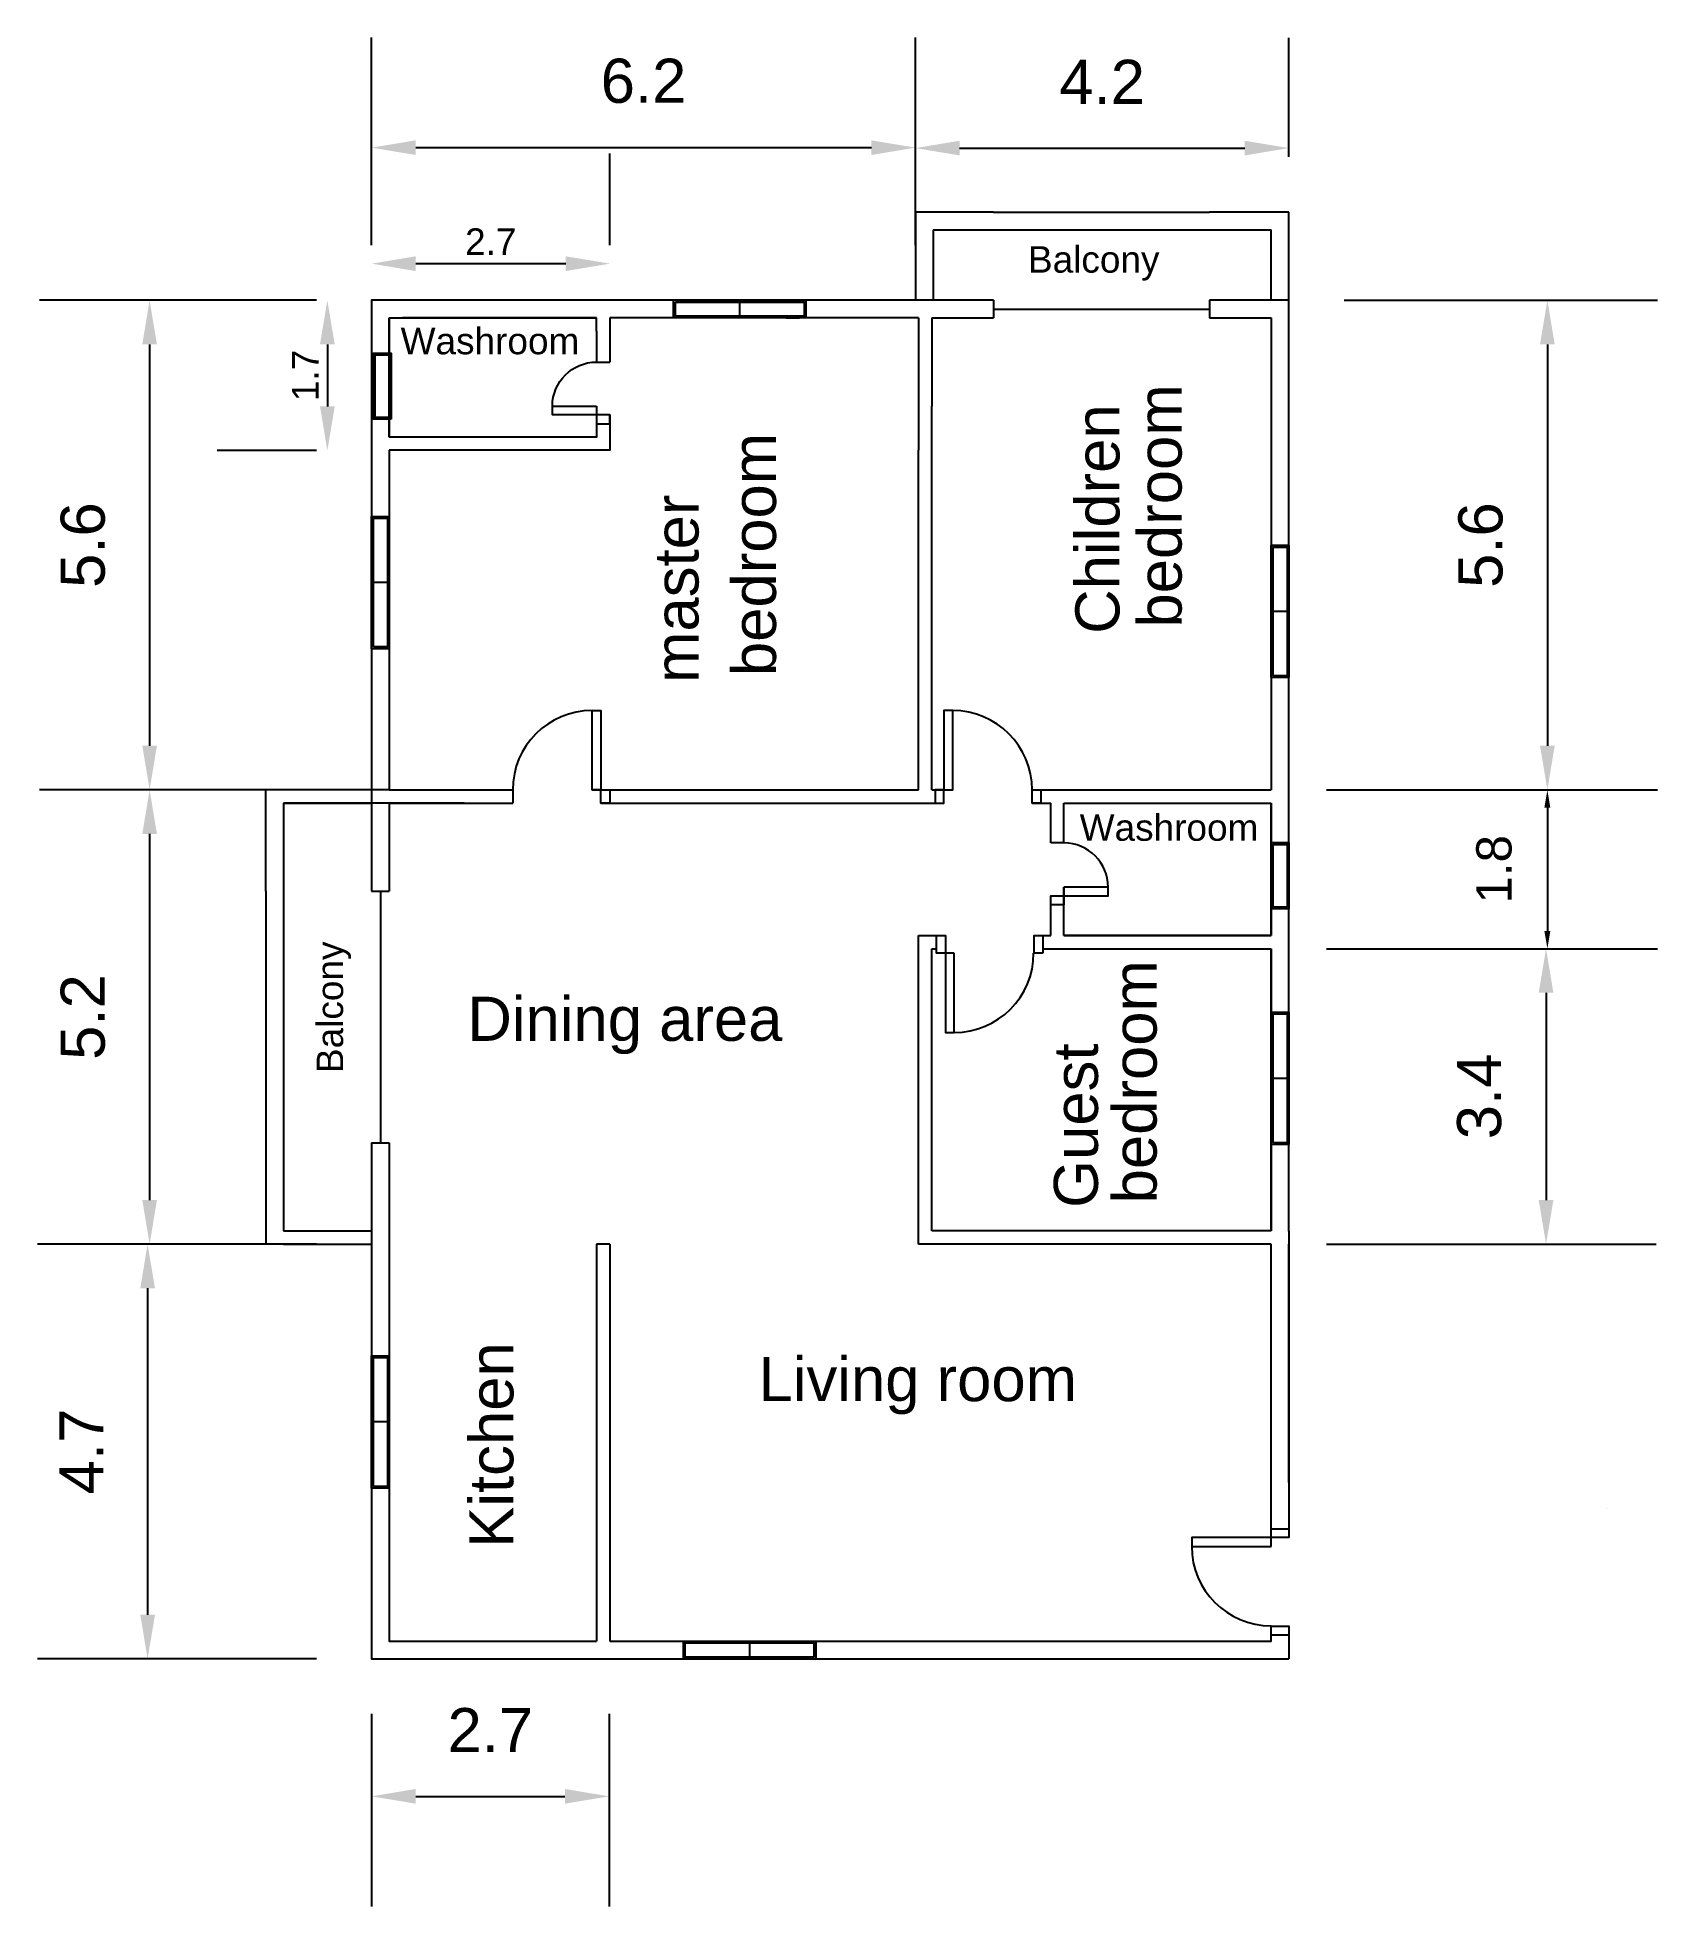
# Model space of a CAD drawing. Header units: millimetres. Extents: x -2.4 to 16, y -2.2 to 19.
import ezdxf

# ---------------------------------------------------------------- set-up
doc = ezdxf.new("R2010")
doc.units = ezdxf.units.MM
doc.layers.add('Door', color=6, linetype='Continuous')
doc.layers.add('Window', color=30, linetype='Continuous')
doc.styles.get("Standard").update_dxf_attribs({"font": 'arial.ttf'})
doc.dimstyles.new('M', dxfattribs={"dimtxt": 2.5, "dimasz": 2.5, "dimexe": 1.25, "dimexo": 0.625, "dimtad": 1, "dimdec": 1, "dimdsep": 46, "dimtxsty": 'Standard', "dimcen": 2.5, "dimadec": 0, "dimazin": 0, "dimtfac": 1, "dimtdec": 1, "dimtmove": 0, "dimatfit": 3, "dimfxl": 1, "dimarcsym": 0})

# ---------------------------------------------------------------- blocks, each defined once
blk = doc.blocks.new('door 1')
at = {"layer": 'Door'}
for points in [[(-1, 1.05), (-1.1, 1.05), (-1.1, 0.15), (-1, 0.15)], [(-1.1, 0.15), (-1.2, 0.15), (-1.2, 0), (-1.1, 0)], [(-0.1, 0.15), (0, 0.15), (0, 0), (-0.1, 0)]]:
    blk.add_lwpolyline(points, close=True, dxfattribs=at)
blk.add_arc((-1, 0.15), 0.9, 0, 90, dxfattribs=at)
blk = doc.blocks.new('door1')
at = {"layer": 'Door'}
for points in [[(-0.2, 0.2), (-0.1, 0.2), (-0.1, 1.1), (-0.2, 1.1)], [(-1.205, 0.2), (-1.105, 0.2), (-1.105, 0), (-1.205, 0)], [(-0.1, 0.2), (0, 0.2), (0, 0), (-0.1, 0)]]:
    blk.add_lwpolyline(points, close=True, dxfattribs=at)
blk.add_arc((-0.2, 0.2), 0.9, 90, 180, dxfattribs=at)
blk = doc.blocks.new('door 2')
at = {"xscale": -1}
blk.add_blockref('door1', (-1.205, 0), dxfattribs=at)
blk = doc.blocks.new('b door')
at = {"layer": 'Door'}
for points in [[(-0.2, 0.15), (-0.1, 0.15), (-0.1, 0.65), (-0.2, 0.65)], [(-0.1, 0.15), (0, 0.15), (0, 0), (-0.1, 0)]]:
    blk.add_lwpolyline(points, close=True, dxfattribs=at)
blk.add_arc((-0.2, 0.15), 0.5, 90, 180, dxfattribs=at)
blk = doc.blocks.new('window')
at = {"layer": 'Window'}
for points in [[(-1.5, 0.2), (0, 0.2), (0, 0), (-1.5, 0)], [(-1.48, 0.18), (-0.02, 0.18), (-0.02, 0.02), (-1.48, 0.02)]]:
    blk.add_lwpolyline(points, close=True, dxfattribs=at)
blk.add_lwpolyline([(-0.75, 0.02), (-0.75, 0.18)], dxfattribs=at)
blk = doc.blocks.new('window 1')
blk.add_blockref('window', (0, 0))
blk = doc.blocks.new('small window')
at = {"layer": 'Window'}
for points in [[(0, -0.75), (-0.2, -0.75), (-0.2, 0), (0, 0)], [(-0.02, -0.73), (-0.18, -0.73), (-0.18, -0.02), (-0.02, -0.02)]]:
    blk.add_lwpolyline(points, close=True, dxfattribs=at)
blk = doc.blocks.new('*D17')
at = {"color": 0, "lineweight": -2, "transparency": 16777216}
for p, q in [((0.811, 16.031), (-2.331, 16.031)), ((-1.081, 15.531), (-1.081, 10.981)), ((0.811, 10.481), (-2.331, 10.481))]:
    blk.add_line(p, q, dxfattribs=at)
at = {"color": 0, "transparency": 16777216}
for points in [[(-1.164, 15.531), (-0.998, 15.531), (-1.081, 16.031)], [(-1.164, 10.981), (-0.998, 10.981), (-1.081, 10.481)]]:
    blk.add_solid(points, dxfattribs=at)
at = {"layer": 'Defpoints', "color": 0, "transparency": 16777216}
for p in [(1.436, 16.031), (-1.081, 10.481), (1.436, 10.481)]:
    blk.add_point(p, dxfattribs=at)
at = {"color": 0, "transparency": 16777216, "insert": (-1.836, 13.256), "char_height": 0.5, "attachment_point": 5, "rotation": 90}
blk.add_mtext('5.6', dxfattribs=at)
blk = doc.blocks.new('*D18')
at = {"color": 0, "lineweight": -2, "transparency": 16777216}
for p, q in [((1.436, 16.656), (1.436, 19.011)), ((7.602, 16.656), (7.602, 19.011)), ((1.936, 17.761), (7.102, 17.761))]:
    blk.add_line(p, q, dxfattribs=at)
at = {"color": 0, "transparency": 16777216}
for points in [[(1.936, 17.844), (1.936, 17.678), (1.436, 17.761)], [(7.102, 17.844), (7.102, 17.678), (7.602, 17.761)]]:
    blk.add_solid(points, dxfattribs=at)
at = {"layer": 'Defpoints', "color": 0, "transparency": 16777216}
for p in [(7.602, 17.761), (1.436, 16.031), (7.602, 16.031)]:
    blk.add_point(p, dxfattribs=at)
at = {"color": 0, "transparency": 16777216, "insert": (4.519, 18.516), "char_height": 0.5, "attachment_point": 5}
blk.add_mtext('6.2', dxfattribs=at)
blk = doc.blocks.new('*D19')
at = {"color": 0, "lineweight": -2, "transparency": 16777216}
for p, q in [((7.602, 17.656), (7.602, 19.006)), ((11.836, 17.656), (11.836, 19.006)), ((8.102, 17.756), (11.336, 17.756))]:
    blk.add_line(p, q, dxfattribs=at)
at = {"color": 0, "transparency": 16777216}
for points in [[(8.102, 17.839), (8.102, 17.673), (7.602, 17.756)], [(11.336, 17.839), (11.336, 17.673), (11.836, 17.756)]]:
    blk.add_solid(points, dxfattribs=at)
at = {"layer": 'Defpoints', "color": 0, "transparency": 16777216}
for p in [(11.836, 17.756), (7.602, 17.031), (11.836, 17.031)]:
    blk.add_point(p, dxfattribs=at)
at = {"color": 0, "transparency": 16777216, "insert": (9.719, 18.507), "char_height": 0.5, "attachment_point": 5}
blk.add_mtext('4.2', dxfattribs=at)
blk = doc.blocks.new('*D20')
at = {"color": 0, "lineweight": -2, "transparency": 16777216}
for p, q in [((12.461, 16.031), (16.017, 16.031)), ((14.767, 15.531), (14.767, 10.981)), ((12.461, 10.481), (16.017, 10.481))]:
    blk.add_line(p, q, dxfattribs=at)
at = {"color": 0, "transparency": 16777216}
for points in [[(14.683, 15.531), (14.85, 15.531), (14.767, 16.031)], [(14.683, 10.981), (14.85, 10.981), (14.767, 10.481)]]:
    blk.add_solid(points, dxfattribs=at)
at = {"layer": 'Defpoints', "color": 0, "transparency": 16777216}
for p in [(11.836, 16.031), (11.836, 10.481), (14.767, 10.481)]:
    blk.add_point(p, dxfattribs=at)
at = {"color": 0, "transparency": 16777216, "insert": (14.011, 13.256), "char_height": 0.5, "attachment_point": 5, "rotation": 90}
blk.add_mtext('5.6', dxfattribs=at)
blk = doc.blocks.new('*D21')
at = {"color": 0, "lineweight": -2, "transparency": 16777216}
for p, q in [((12.261, 10.481), (16.017, 10.481)), ((14.767, 10.281), (14.767, 8.881)), ((12.261, 8.681), (16.017, 8.681))]:
    blk.add_line(p, q, dxfattribs=at)
at = {"color": 0, "transparency": 16777216}
for points in [[(14.733, 10.281), (14.8, 10.281), (14.767, 10.481)], [(14.733, 8.881), (14.8, 8.881), (14.767, 8.681)]]:
    blk.add_solid(points, dxfattribs=at)
at = {"layer": 'Defpoints', "color": 0, "transparency": 16777216}
for p in [(11.636, 10.481), (11.636, 8.681), (14.767, 8.681)]:
    blk.add_point(p, dxfattribs=at)
at = {"color": 0, "transparency": 16777216, "insert": (14.163, 9.581), "char_height": 0.4, "attachment_point": 5, "rotation": 90}
blk.add_mtext('1.8', dxfattribs=at)
blk = doc.blocks.new('*D22')
at = {"color": 0, "lineweight": -2, "transparency": 16777216}
for p, q in [((-0.389, 10.481), (-2.331, 10.481)), ((-1.081, 9.981), (-1.081, 5.831)), ((-0.389, 5.331), (-2.331, 5.331))]:
    blk.add_line(p, q, dxfattribs=at)
at = {"color": 0, "transparency": 16777216}
for points in [[(-1.164, 9.981), (-0.998, 9.981), (-1.081, 10.481)], [(-1.164, 5.831), (-0.998, 5.831), (-1.081, 5.331)]]:
    blk.add_solid(points, dxfattribs=at)
at = {"layer": 'Defpoints', "color": 0, "transparency": 16777216}
for p in [(0.236, 10.481), (-1.081, 5.331), (0.236, 5.331)]:
    blk.add_point(p, dxfattribs=at)
at = {"color": 0, "transparency": 16777216, "insert": (-1.836, 7.906), "char_height": 0.5, "attachment_point": 5, "rotation": 90}
blk.add_mtext('5.2', dxfattribs=at)
blk = doc.blocks.new('*D23')
at = {"color": 0, "lineweight": -2, "transparency": 16777216}
for p, q in [((1.436, 0.006), (1.436, -2.178)), ((4.128, 0.006), (4.128, -2.178)), ((1.936, -0.928), (3.628, -0.928))]:
    blk.add_line(p, q, dxfattribs=at)
at = {"color": 0, "transparency": 16777216}
for points in [[(1.936, -0.844), (1.936, -1.011), (1.436, -0.928)], [(3.628, -0.844), (3.628, -1.011), (4.128, -0.928)]]:
    blk.add_solid(points, dxfattribs=at)
at = {"layer": 'Defpoints', "color": 0, "transparency": 16777216}
for p in [(1.436, 0.631), (4.128, 0.631), (4.128, -0.928)]:
    blk.add_point(p, dxfattribs=at)
at = {"color": 0, "transparency": 16777216, "insert": (2.782, -0.177), "char_height": 0.5, "attachment_point": 5}
blk.add_mtext('2.7', dxfattribs=at)
blk = doc.blocks.new('*D24')
at = {"color": 0, "lineweight": -2, "transparency": 16777216}
for p, q in [((12.261, 8.681), (16.002, 8.681)), ((14.752, 8.181), (14.752, 5.831)), ((12.261, 5.331), (16.002, 5.331))]:
    blk.add_line(p, q, dxfattribs=at)
at = {"color": 0, "transparency": 16777216}
for points in [[(14.668, 8.181), (14.835, 8.181), (14.752, 8.681)], [(14.668, 5.831), (14.835, 5.831), (14.752, 5.331)]]:
    blk.add_solid(points, dxfattribs=at)
at = {"layer": 'Defpoints', "color": 0, "transparency": 16777216}
for p in [(11.636, 8.681), (11.636, 5.331), (14.752, 5.331)]:
    blk.add_point(p, dxfattribs=at)
at = {"color": 0, "transparency": 16777216, "insert": (13.996, 7.006), "char_height": 0.5, "attachment_point": 5, "rotation": 90}
blk.add_mtext('3.4', dxfattribs=at)
blk = doc.blocks.new('*D25')
at = {"color": 0, "lineweight": -2, "transparency": 16777216}
for p, q in [((1.436, 16.656), (1.436, 17.696)), ((4.138, 16.656), (4.138, 17.696)), ((1.936, 16.446), (3.638, 16.446))]:
    blk.add_line(p, q, dxfattribs=at)
at = {"color": 0, "transparency": 16777216}
for points in [[(1.936, 16.529), (1.936, 16.362), (1.436, 16.446)], [(3.638, 16.529), (3.638, 16.362), (4.138, 16.446)]]:
    blk.add_solid(points, dxfattribs=at)
at = {"layer": 'Defpoints', "color": 0, "transparency": 16777216}
for p in [(4.138, 16.446), (1.436, 16.031), (4.138, 16.031)]:
    blk.add_point(p, dxfattribs=at)
at = {"color": 0, "transparency": 16777216, "insert": (2.787, 16.696), "char_height": 0.3, "attachment_point": 5}
blk.add_mtext('2.7', dxfattribs=at)
blk = doc.blocks.new('*D26')
at = {"color": 0, "lineweight": -2, "transparency": 16777216}
for p, q in [((0.811, 16.031), (-0.316, 16.031)), ((0.934, 15.531), (0.934, 14.827)), ((0.811, 14.327), (-0.316, 14.327))]:
    blk.add_line(p, q, dxfattribs=at)
at = {"color": 0, "transparency": 16777216}
for points in [[(0.851, 15.531), (1.018, 15.531), (0.934, 16.031)], [(0.851, 14.827), (1.018, 14.827), (0.934, 14.327)]]:
    blk.add_solid(points, dxfattribs=at)
at = {"layer": 'Defpoints', "color": 0, "transparency": 16777216}
for p in [(1.436, 16.031), (0.934, 14.327), (1.436, 14.327)]:
    blk.add_point(p, dxfattribs=at)
at = {"color": 0, "transparency": 16777216, "insert": (0.684, 15.179), "char_height": 0.3, "attachment_point": 5, "rotation": 90}
blk.add_mtext('1.7', dxfattribs=at)
blk = doc.blocks.new('*D27')
at = {"color": 0, "lineweight": -2, "transparency": 16777216}
for p, q in [((0.811, 5.331), (-2.354, 5.331)), ((-1.104, 4.831), (-1.104, 1.131)), ((0.811, 0.631), (-2.354, 0.631))]:
    blk.add_line(p, q, dxfattribs=at)
at = {"color": 0, "transparency": 16777216}
for points in [[(-1.187, 4.831), (-1.02, 4.831), (-1.104, 5.331)], [(-1.187, 1.131), (-1.02, 1.131), (-1.104, 0.631)]]:
    blk.add_solid(points, dxfattribs=at)
at = {"layer": 'Defpoints', "color": 0, "transparency": 16777216}
for p in [(1.436, 5.331), (-1.104, 0.631), (1.436, 0.631)]:
    blk.add_point(p, dxfattribs=at)
at = {"color": 0, "transparency": 16777216, "insert": (-1.854, 2.981), "char_height": 0.5, "attachment_point": 5, "rotation": 90}
blk.add_mtext('4.7', dxfattribs=at)

msp = doc.modelspace()

# ---------------------------------------------------------------- linework, layer by layer
for p, q in [((7.602, 17.031), (7.602, 16.031)), ((8.486, 17.031), (7.602, 17.031)), ((8.486, 17.031), (10.936, 17.031)), ((11.836, 17.031), (10.936, 17.031)), ((11.836, 16.031), (11.836, 17.031)), ((7.802, 16.831), (7.802, 16.031)), ((7.802, 16.831), (11.636, 16.831)), ((11.636, 16.031), (11.636, 16.831)), ((8.486, 16.031), (8.486, 15.831)), ((8.486, 16.031), (8.486, 15.931)), ((10.936, 16.031), (10.936, 15.831)), ((1.636, 15.831), (1.786, 15.831)), ((3.986, 15.681), (3.986, 15.831)), ((6.136, 15.831), (6.286, 15.831)), ((7.636, 15.831), (6.286, 15.831)), ((7.636, 15.831), (7.636, 14.481)), ((7.786, 15.831), (8.486, 15.831)), ((7.786, 15.831), (7.786, 14.981)), ((10.936, 15.831), (11.636, 15.831)), ((11.636, 15.831), (11.636, 14.981)), ((3.986, 15.331), (4.136, 15.331)), ((7.786, 14.981), (7.786, 14.831)), ((11.636, 14.981), (11.636, 14.831)), ((7.786, 10.481), (7.786, 14.831)), ((11.636, 14.831), (11.636, 10.481)), ((1.786, 14.481), (1.636, 14.481)), ((7.636, 14.481), (7.636, 14.331)), ((7.636, 10.481), (7.636, 14.331)), ((1.636, 10.481), (0.236, 10.481)), ((0.236, 9.334), (0.236, 10.481)), ((1.636, 10.481), (3.036, 10.481)), ((3.036, 10.481), (3.036, 10.331)), ((3.936, 10.481), (7.636, 10.481)), ((7.786, 10.481), (8.025, 10.481)), ((8.925, 10.481), (11.636, 10.481)), ((1.636, 10.331), (0.436, 10.331)), ((0.436, 10.331), (0.436, 5.481)), ((2.486, 10.331), (1.636, 10.331)), ((1.636, 10.331), (2.486, 10.331)), ((2.486, 10.331), (2.636, 10.331)), ((2.636, 10.331), (3.036, 10.331)), ((4.036, 10.331), (7.636, 10.331)), ((7.636, 10.331), (7.925, 10.331)), ((8.925, 10.331), (9.136, 10.331)), ((9.136, 9.879), (9.136, 10.331)), ((9.286, 10.331), (11.636, 10.331)), ((9.286, 9.879), (9.286, 10.331)), ((11.636, 10.331), (11.636, 8.831)), ((9.286, 9.879), (9.136, 9.879)), ((0.236, 9.334), (0.236, 6.481)), ((1.436, 9.334), (1.636, 9.334)), ((1.436, 9.334), (1.536, 9.334)), ((9.286, 8.831), (9.286, 9.379)), ((9.136, 8.831), (9.136, 9.279)), ((7.636, 5.331), (7.636, 8.831)), ((7.636, 8.831), (7.942, 8.831)), ((7.636, 8.831), (7.942, 8.831)), ((8.947, 8.831), (9.136, 8.831)), ((11.636, 8.831), (9.286, 8.831)), ((9.286, 8.831), (11.636, 8.831)), ((7.786, 8.681), (7.842, 8.681)), ((7.786, 5.481), (7.786, 8.681)), ((9.047, 8.681), (11.636, 8.681)), ((11.636, 8.681), (11.636, 5.481)), ((0.236, 6.481), (0.236, 5.331)), ((1.436, 6.481), (1.636, 6.481)), ((0.436, 5.331), (0.236, 5.331)), ((0.436, 5.481), (1.436, 5.481)), ((0.436, 5.331), (1.436, 5.331)), ((1.636, 5.331), (1.636, 5.181)), ((4.136, 5.331), (3.986, 5.331)), ((3.986, 5.331), (3.986, 5.181)), ((4.136, 5.331), (4.136, 0.831)), ((11.636, 5.331), (7.636, 5.331)), ((11.636, 5.481), (7.786, 5.481)), ((11.836, 5.48), (11.836, 5.33)), ((11.836, 5.18), (11.836, 5.33)), ((3.986, 5.181), (3.986, 0.831)), ((11.836, 2.63), (11.836, 2.33)), ((11.836, 2.332), (11.834, 2.106)), ((11.834, 0.901), (11.836, 0.631)), ((7.1, 0.631), (7.25, 0.631)), ((9.95, 0.631), (10.1, 0.631))]:
    msp.add_line(p, q)
at = {"color": 5}
for p, q in [((8.486, 15.931), (10.936, 15.931)), ((1.536, 9.334), (1.536, 6.481))]:
    msp.add_line(p, q, dxfattribs=at)
for points in [[(8.486, 16.031), (1.436, 16.031), (1.436, 9.334)], [(11.836, 5.48), (11.836, 16.031), (10.936, 16.031)], [(1.636, 15.831), (1.636, 14.481)], [(1.636, 14.481), (1.636, 15.831)], [(1.786, 15.831), (3.986, 15.831)], [(3.986, 15.831), (1.786, 15.831)], [(3.986, 15.681), (3.986, 15.331)], [(6.136, 15.831), (4.136, 15.831)], [(4.136, 15.831), (4.136, 15.331)], [(4.136, 14.731), (4.136, 14.331), (1.636, 14.331)], [(3.986, 14.831), (3.986, 14.481), (1.786, 14.481)], [(1.636, 14.331), (1.636, 10.481)], [(0.436, 10.331), (1.436, 10.331), (1.436, 9.334)], [(1.636, 10.331), (1.636, 9.334)], [(11.636, 8.831), (11.636, 10.331)], [(11.636, 5.481), (11.636, 8.681)], [(1.436, 6.481), (1.436, 0.631), (7.1, 0.631)], [(1.636, 6.481), (1.636, 5.331)], [(11.636, 2.006), (11.636, 5.331)], [(11.836, 5.33), (11.836, 5.13)], [(1.636, 5.181), (1.636, 0.831), (3.986, 0.831)], [(11.836, 5.18), (11.836, 2.63)], [(11.836, 2.63), (11.836, 5.18)], [(11.836, 2.332), (11.836, 2.33)], [(15.433, 2.33), (15.433, 2.332)], [(4.136, 0.831), (11.636, 0.831), (11.636, 1.001)], [(7.25, 0.631), (9.95, 0.631)], [(10.1, 0.631), (11.836, 0.631)]]:
    msp.add_lwpolyline(points)
msp.add_lwpolyline([(1.636, 15.831), (1.636, 15.831), (1.636, 15.831), (1.636, 15.831)], close=True)
at = {"layer": 'Door'}
for points in [[(3.936, 11.381), (4.036, 11.381), (4.036, 10.481), (3.936, 10.481)], [(4.036, 10.481), (4.136, 10.481), (4.136, 10.331), (4.036, 10.331)]]:
    msp.add_lwpolyline(points, close=True, dxfattribs=at)
msp.add_arc((3.936, 10.481), 0.9, 90, 180, dxfattribs=at)

# ---------------------------------------------------------------- block references
for name, p in [('window 1', (6.36, 15.831)), ('door 1', (9.025, 10.331))]:
    msp.add_blockref(name, p)
for name, p, rotation in [('window 1', (1.636, 13.581), 90), ('window 1', (11.836, 13.254), 90), ('door1', (7.842, 8.831), 180), ('window 1', (11.836, 7.961), 90), ('window 1', (1.636, 4.066), 90), ('window 1', (4.971, 0.831), 180)]:
    msp.add_blockref(name, p, dxfattribs=dict(rotation=rotation))
at = {"xscale": -1, "rotation": 90}
msp.add_blockref('door 2', (11.834, 0.901), dxfattribs=at)
at = {"layer": 'Door', "xscale": -1, "rotation": 90}
msp.add_blockref('b door', (4.136, 14.631), dxfattribs=at)
at = {"layer": 'Door', "rotation": 270}
msp.add_blockref('b door', (9.136, 9.179), dxfattribs=at)
at = {"layer": 'Window'}
for p in [(1.656, 15.433), (11.836, 9.883)]:
    msp.add_blockref('small window', p, dxfattribs=at)

# ---------------------------------------------------------------- texts
for s, height, p in [('Balcony', 0.3, (8.878, 16.344)), ('Washroom', 0.3, (1.765, 15.419)), ('Washroom', 0.3, (9.464, 9.904)), ('Dining area', 0.5, (2.522, 7.636)), ('Living room', 0.5, (5.823, 3.552))]:
    msp.add_text(s, height=height).set_placement(p)
for s, height, p in [('bedroom', 0.5, (10.62, 12.321)), ('Children', 0.5, (9.915, 12.25)), ('bedroom', 0.5, (6.021, 11.771)), ('master', 0.5, (5.143, 11.694)), ('Balcony', 0.3, (1.113, 7.271)), ('bedroom', 0.5, (10.337, 5.794)), ('Guest ', 0.5, (9.671, 5.743)), ('Kitchen', 0.5, (3.043, 1.89))]:
    msp.add_text(s, height=height, rotation=90).set_placement(p)

# ---------------------------------------------------------------- dimensions: what is measured, and where the dimension line sits
at = {"color": 2}
for base, p1, p2, override, picture, middle in [((7.602, 17.761), (1.436, 16.031), (7.602, 16.031), {"dimtxt": 0.5, "dimasz": 0.5, "dimgap": 0.5}, '*D18', (4.519, 18.516)), ((11.836, 17.756), (7.602, 17.031), (11.836, 17.031), {"dimtxt": 0.5, "dimasz": 0.5, "dimgap": 0.5}, '*D19', (9.719, 18.507)), ((4.138, 16.446), (1.436, 16.031), (4.138, 16.031), {"dimtxt": 0.3, "dimasz": 0.5, "dimgap": 0.1}, '*D25', (2.787, 16.696)), ((4.128, -0.928), (1.436, 0.631), (4.128, 0.631), {"dimtxt": 0.5, "dimasz": 0.5, "dimgap": 0.5}, '*D23', (2.782, -0.177))]:
    dim = msp.add_linear_dim(base=base, p1=p1, p2=p2, dimstyle='M', override=override, dxfattribs=at)
    dim.commit()
    dim.dimension.update_dxf_attribs({"geometry": picture, "text_midpoint": middle})
for base, p1, p2, override, picture, middle in [((-1.081146565, 10.481141795), (1.435732327, 16.031141795), (1.435732327, 10.481141795), {"dimtxt": 0.5, "dimasz": 0.5, "dimgap": 0.5}, '*D17', (-1.836433059, 13.256141795)), ((0.934, 14.327), (1.436, 16.031), (1.436, 14.327), {"dimtxt": 0.3, "dimasz": 0.5, "dimgap": 0.1}, '*D26', (0.684, 15.179)), ((14.7668, 10.4806), (11.8357, 16.0311), (11.8357, 10.4806), {"dimtxt": 0.5, "dimasz": 0.5, "dimgap": 0.5}, '*D20', (14.0115, 13.2558)), ((-1.081146565, 5.331141795), (0.235732327, 10.481141795), (0.235732327, 5.331141795), {"dimtxt": 0.5, "dimasz": 0.5, "dimgap": 0.5}, '*D22', (-1.836433059, 7.906141795)), ((14.767, 8.681), (11.636, 10.481), (11.636, 8.681), {"dimtxt": 0.4, "dimasz": 0.2, "dimgap": 0.4}, '*D21', (14.163, 9.581)), ((14.751692196, 5.331141795), (11.635732327, 8.681141795), (11.635732327, 5.331141795), {"dimtxt": 0.5, "dimasz": 0.5, "dimgap": 0.5}, '*D24', (13.996235171, 7.006141795)), ((-1.104, 0.631), (1.436, 5.331), (1.436, 0.631), {"dimtxt": 0.5, "dimasz": 0.5, "dimgap": 0.5}, '*D27', (-1.854, 2.981))]:
    dim = msp.add_linear_dim(base=base, p1=p1, p2=p2, angle=90, dimstyle='M', override=override, dxfattribs=at)
    dim.commit()
    dim.dimension.update_dxf_attribs({"geometry": picture, "text_midpoint": middle})

doc.saveas('drawing.dxf')
